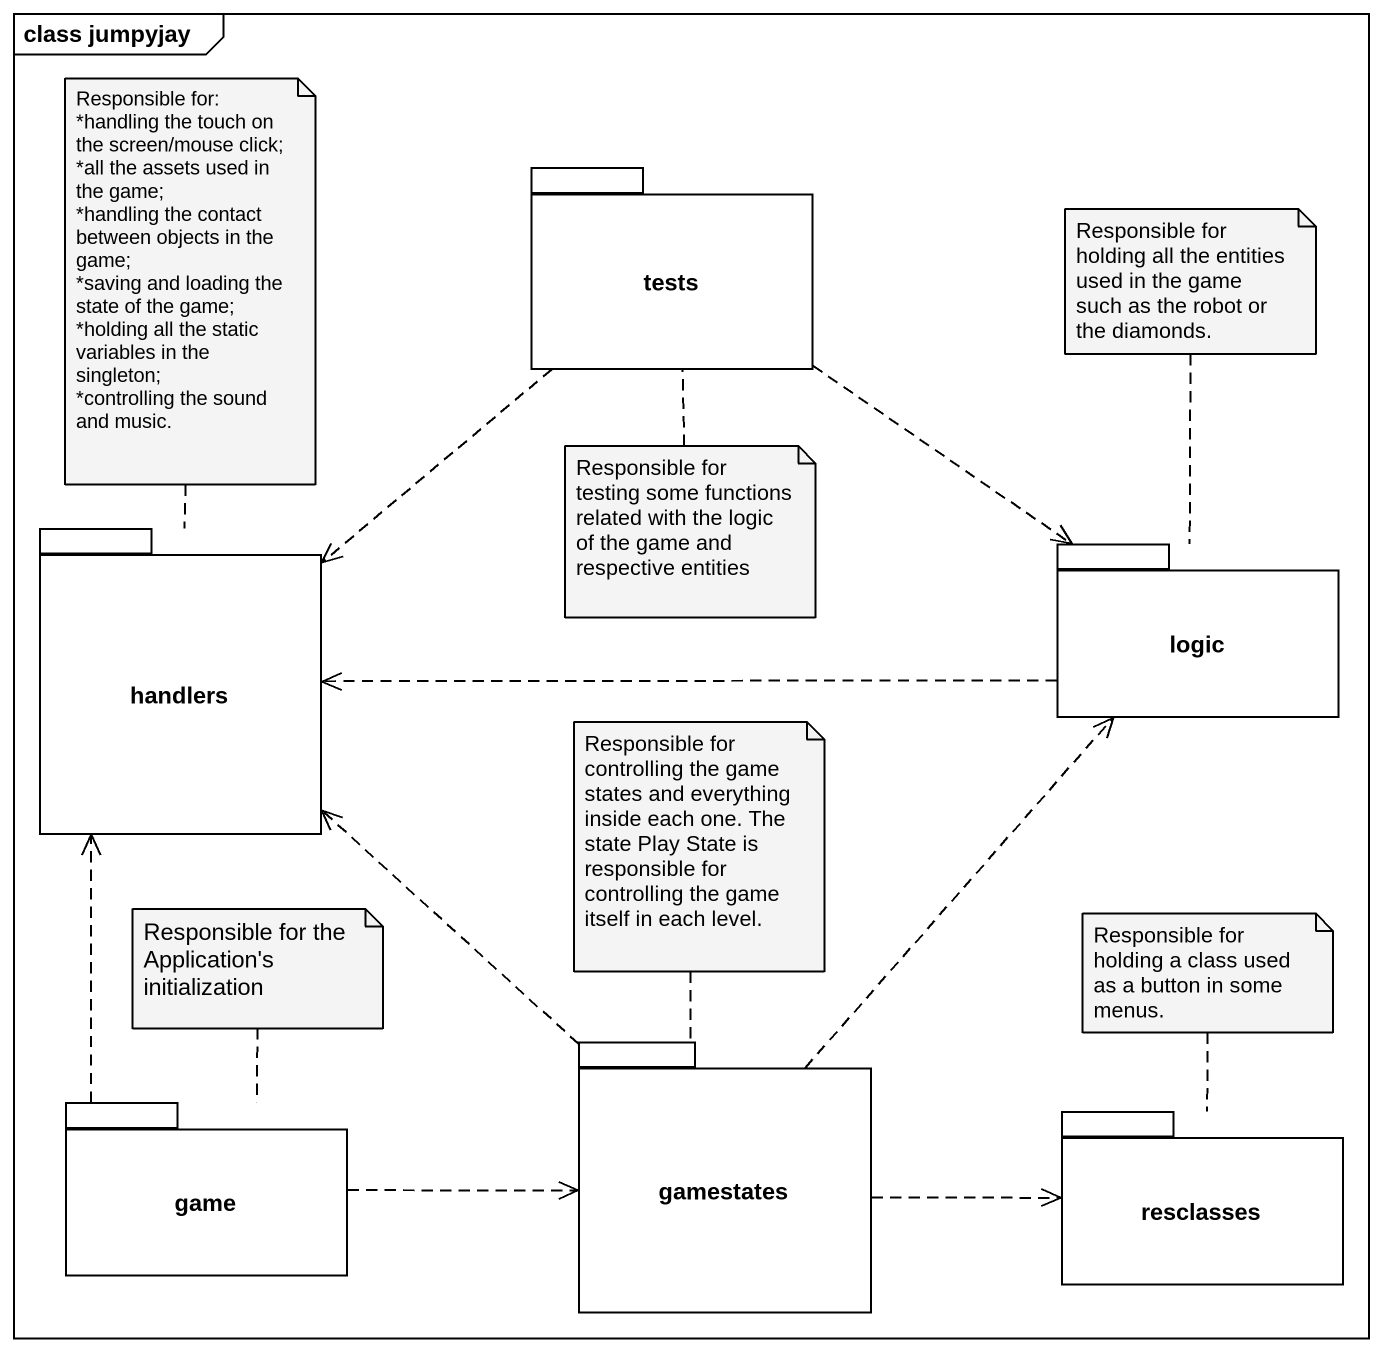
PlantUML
@startuml
mainframe class jumpyjay
package tests {
}
package handlers {
}
package logic {
}
package gamestates {
}
package game {
}
package resclasses {
}
tests ..> handlers
tests ..> logic
logic .left.> handlers
gamestates .up.> handlers
gamestates .up.> logic
gamestates .right.> resclasses
game .up.> handlers
game .right.> gamestates
note top of handlers
  Responsible for:
  *handling the touch on the screen/mouse click;
  *all the assets used in the game;
  *handling the contact between objects in the game;
  *saving and loading the state of the game;
  *holding all the static variables in the singleton;
  *controlling the sound and music.
end note
note top of logic : Responsible for holding all the entities used in the game such as the robot or the diamonds.
note bottom of tests : Responsible for testing some functions related with the logic of the game and respective entities
note top of gamestates : Responsible for controlling the game states and everything inside each one. The state Play State is responsible for controlling the game itself in each level.
note top of game : Responsible for the Application's initialization
note top of resclasses : Responsible for holding a class used as a button in some menus.
@enduml
